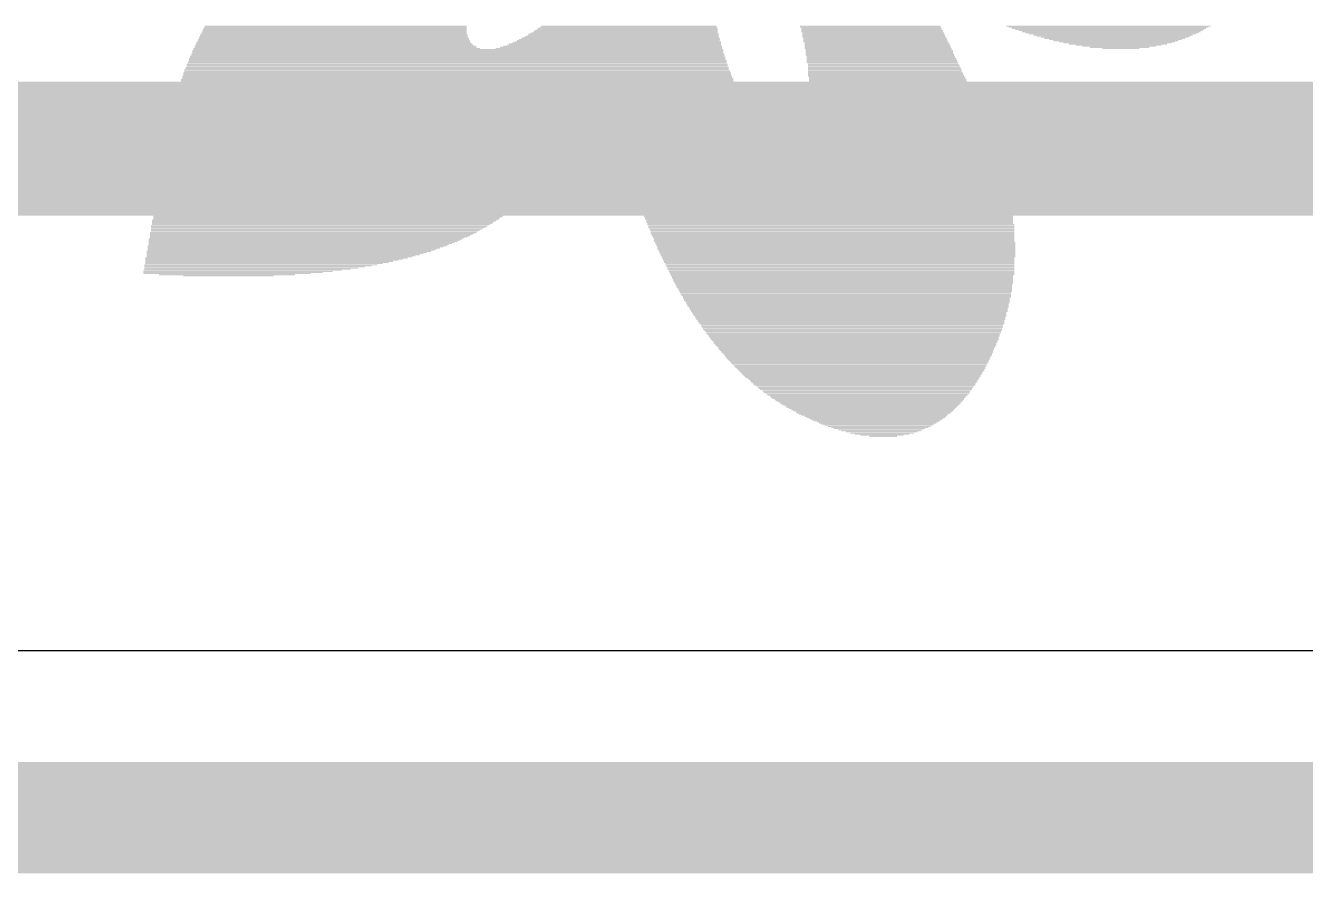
# Model space of a CAD drawing. Extents: x -0.4 to 36.2, y -3.8 to 29.2.
# Drawn here: x 5.398 to 8.312, y -0.508 to 1.423 of the extents above; entities that cross this region are included whole.
import ezdxf

# ---------------------------------------------------------------- set-up
doc = ezdxf.new("R2010")
doc.units = 0
for name, color, linetype in [('1', 12, 'CONTINUOUS'), ('20', 53, 'CONTINUOUS'), ('21', 253, 'CONTINUOUS')]:
    doc.layers.add(name, color=color, linetype=linetype)

# ---------------------------------------------------------------- blocks, each defined once
blk = doc.blocks.new('RECT')
blk.add_solid([(-0.5, -0.5), (0.5, -0.5), (-0.5, 0.5), (0.5, 0.5)])

msp = doc.modelspace()

# ---------------------------------------------------------------- linework, layer by layer
at = {"layer": '1'}
for points, const_width in [([(1.651, 1.143), (12.573, 1.143)], 0.3048), ([(-0.254, -0.381), (36.068, -0.381)], 0.254)]:
    msp.add_lwpolyline(points, dxfattribs=dict(at, const_width=const_width))
at = {"layer": '20'}
msp.add_line((3.81, 0), (31.75, 0), dxfattribs=at)

# ---------------------------------------------------------------- block references
at = {"layer": '21'}
for p, xscale, yscale in [((6.0998, 1.402), 0.6096, 0.0026), ((6.0998, 1.3994), 0.6096, 0.0024), ((6.0997, 1.4071), 0.6044, 0.0026), ((6.0997, 1.4045), 0.6044, 0.0024), ((6.101, 1.4121), 0.602, 0.0024), ((6.101, 1.4096), 0.602, 0.0024), ((6.1023, 1.4172), 0.5994, 0.0024), ((6.1023, 1.4147), 0.5994, 0.0026), ((6.1035, 1.4223), 0.5968, 0.0024), ((6.1035, 1.4198), 0.5968, 0.0026), ((6.7563, 1.3994), 0.4394, 0.0024), ((6.7589, 1.402), 0.4344, 0.0026), ((6.7602, 1.4045), 0.4318, 0.0024), ((6.7614, 1.4071), 0.4242, 0.0026), ((6.7639, 1.4096), 0.419, 0.0024), ((6.7652, 1.4121), 0.4164, 0.0024), ((6.7677, 1.4147), 0.4114, 0.0026), ((6.769, 1.4172), 0.4088, 0.0024), ((6.7703, 1.4198), 0.4012, 0.0026), ((6.7716, 1.4223), 0.3988, 0.0024), ((7.3215, 1.4223), 0.32, 0.0024), ((7.3215, 1.4198), 0.32, 0.0026), ((7.324, 1.4172), 0.32, 0.0024), ((7.324, 1.4147), 0.32, 0.0026), ((7.3253, 1.4121), 0.3226, 0.0024), ((7.3253, 1.4096), 0.3226, 0.0024), ((7.3278, 1.4071), 0.3224, 0.0026), ((7.3278, 1.4045), 0.3224, 0.0024), ((7.3291, 1.402), 0.325, 0.0026), ((7.3291, 1.3994), 0.325, 0.0024), ((7.8638, 1.4223), 0.4648, 0.0024), ((7.8638, 1.4198), 0.4546, 0.0026), ((7.865, 1.4172), 0.4418, 0.0024), ((7.8663, 1.4147), 0.4292, 0.0026), ((7.8688, 1.4121), 0.419, 0.0024), ((7.8701, 1.4096), 0.4064, 0.0024), ((7.8714, 1.4071), 0.3936, 0.0026), ((7.8727, 1.4045), 0.381, 0.0024), ((7.8739, 1.402), 0.3632, 0.0026), ((7.8752, 1.3994), 0.3504, 0.0024), ((6.1061, 1.3715), 0.6528, 0.0024), ((6.3829, 1.369), 1.2064, 0.0026), ((6.1023, 1.3766), 0.64, 0.0026), ((6.1036, 1.374), 0.6426, 0.0024), ((6.0997, 1.3817), 0.6298, 0.0026), ((6.101, 1.3791), 0.6324, 0.0024), ((6.0984, 1.3867), 0.6222, 0.0024), ((6.0997, 1.3842), 0.6248, 0.0024), ((6.0985, 1.3918), 0.6172, 0.0024), ((6.0997, 1.3893), 0.6196, 0.0026), ((6.0985, 1.3969), 0.6122, 0.0024), ((6.0997, 1.3944), 0.6146, 0.0026), ((6.7259, 1.3715), 0.5156, 0.0024), ((6.7309, 1.374), 0.5054, 0.0024), ((6.7347, 1.3766), 0.4978, 0.0026), ((6.7373, 1.3791), 0.4876, 0.0024), ((6.7398, 1.3817), 0.4826, 0.0026), ((6.7436, 1.3842), 0.4748, 0.0024), ((6.7461, 1.3867), 0.4698, 0.0024), ((6.7474, 1.3893), 0.4622, 0.0026), ((6.75, 1.3918), 0.4572, 0.0024), ((6.7525, 1.3944), 0.452, 0.0026), ((6.7538, 1.3969), 0.4444, 0.0024), ((7.3304, 1.3969), 0.3276, 0.0024), ((7.3316, 1.3944), 0.325, 0.0026), ((7.3329, 1.3918), 0.3276, 0.0024), ((7.3329, 1.3893), 0.3276, 0.0026), ((7.3342, 1.3867), 0.3302, 0.0024), ((7.3354, 1.3842), 0.3276, 0.0024), ((7.3367, 1.3817), 0.3302, 0.0026), ((7.3367, 1.3791), 0.3302, 0.0024), ((7.338, 1.3766), 0.3328, 0.0026), ((7.338, 1.374), 0.3328, 0.0024), ((7.3392, 1.3715), 0.3352, 0.0024), ((7.3405, 1.369), 0.3326, 0.0026), ((7.8777, 1.3969), 0.3352, 0.0024), ((7.8777, 1.3944), 0.32, 0.0026), ((7.879, 1.3918), 0.3022, 0.0024), ((7.8803, 1.3893), 0.2844, 0.0026), ((7.8828, 1.3867), 0.264, 0.0024), ((7.8841, 1.3842), 0.2464, 0.0024), ((7.8853, 1.3817), 0.2234, 0.0026), ((7.8866, 1.3791), 0.1954, 0.0024), ((7.8879, 1.3766), 0.1676, 0.0026), ((7.8892, 1.374), 0.1346, 0.0024), ((7.8917, 1.3715), 0.0838, 0.0024), ((6.3804, 1.341), 1.2268, 0.0024), ((6.3804, 1.3486), 1.2216, 0.0024), ((6.3804, 1.3461), 1.2216, 0.0024), ((6.3817, 1.3436), 1.2242, 0.0026), ((6.3804, 1.3537), 1.2166, 0.0024), ((6.3817, 1.3512), 1.2192, 0.0026), ((6.3817, 1.3588), 1.2142, 0.0024), ((6.3817, 1.3563), 1.2142, 0.0026), ((6.3817, 1.3664), 1.209, 0.0024), ((6.3817, 1.3639), 1.209, 0.0026), ((6.3817, 1.3613), 1.209, 0.0024), ((7.3418, 1.3664), 0.3352, 0.0024), ((7.3418, 1.3639), 0.3352, 0.0026), ((7.3418, 1.3613), 0.3352, 0.0024), ((7.3431, 1.3588), 0.3378, 0.0024), ((7.3431, 1.3563), 0.3378, 0.0026), ((7.3456, 1.3537), 0.3378, 0.0024), ((7.3456, 1.3512), 0.3378, 0.0026), ((7.3469, 1.3486), 0.3404, 0.0024), ((7.3469, 1.3461), 0.3404, 0.0024), ((7.3481, 1.3436), 0.3428, 0.0026), ((7.3481, 1.341), 0.3428, 0.0024), ((6.3804, 1.3156), 1.247, 0.0024), ((6.3804, 1.3131), 1.247, 0.0026), ((6.3804, 1.3105), 1.247, 0.0024), ((6.3791, 1.3232), 1.2394, 0.0024), ((6.3804, 1.3207), 1.242, 0.0024), ((6.3804, 1.3182), 1.242, 0.0026), ((6.3804, 1.3283), 1.237, 0.0024), ((6.3804, 1.3258), 1.237, 0.0026), ((6.3804, 1.3359), 1.2318, 0.0024), ((6.3804, 1.3334), 1.2318, 0.0024), ((6.3804, 1.3309), 1.2318, 0.0026), ((6.3804, 1.3385), 1.2268, 0.0026), ((7.3494, 1.3385), 0.3454, 0.0026), ((7.3507, 1.3359), 0.3428, 0.0024), ((7.352, 1.3334), 0.3454, 0.0024), ((7.352, 1.3309), 0.3454, 0.0026), ((7.3532, 1.3283), 0.3478, 0.0024), ((7.3532, 1.3258), 0.3478, 0.0026), ((7.3545, 1.3232), 0.3504, 0.0024), ((7.3545, 1.3207), 0.3504, 0.0024), ((7.3545, 1.3182), 0.3504, 0.0026), ((7.3558, 1.3156), 0.353, 0.0024), ((7.3558, 1.3131), 0.353, 0.0026), ((7.3571, 1.3105), 0.3556, 0.0024), ((6.3817, 1.2851), 1.27, 0.0024), ((6.3817, 1.2826), 1.27, 0.0024), ((6.3804, 1.2928), 1.2624, 0.0026), ((6.3817, 1.2902), 1.265, 0.0024), ((6.3817, 1.2877), 1.265, 0.0026), ((6.3804, 1.3004), 1.2572, 0.0026), ((6.3804, 1.2978), 1.2572, 0.0024), ((6.3817, 1.2953), 1.2598, 0.0024), ((6.3804, 1.308), 1.2522, 0.0024), ((6.3804, 1.3055), 1.2522, 0.0026), ((6.3817, 1.3029), 1.2548, 0.0024), ((7.3571, 1.308), 0.3556, 0.0024), ((7.3596, 1.3055), 0.3556, 0.0026), ((7.3596, 1.3029), 0.3556, 0.0024), ((7.3608, 1.3004), 0.358, 0.0026), ((7.3608, 1.2978), 0.358, 0.0024), ((7.3621, 1.2953), 0.3606, 0.0024), ((7.3621, 1.2928), 0.3606, 0.0026), ((7.3634, 1.2902), 0.3632, 0.0024), ((7.3634, 1.2877), 0.3632, 0.0026), ((7.3634, 1.2851), 0.3632, 0.0024), ((7.3647, 1.2826), 0.3658, 0.0024), ((6.3842, 1.2521), 1.2954, 0.0024), ((6.3842, 1.2597), 1.2902, 0.0024), ((6.3842, 1.2572), 1.2902, 0.0024), ((6.3855, 1.2547), 1.2928, 0.0026), ((6.3829, 1.2699), 1.2826, 0.0024), ((6.3829, 1.2674), 1.2826, 0.0026), ((6.3842, 1.2648), 1.2852, 0.0024), ((6.3842, 1.2623), 1.2852, 0.0026), ((6.3817, 1.2775), 1.275, 0.0024), ((6.383, 1.275), 1.2776, 0.0026), ((6.383, 1.2724), 1.2776, 0.0024), ((6.3829, 1.2801), 1.2724, 0.0026), ((7.3685, 1.2623), 0.3784, 0.0026), ((7.3685, 1.2597), 0.3784, 0.0024), ((7.3685, 1.2572), 0.3784, 0.0024), ((7.3698, 1.2547), 0.381, 0.0026), ((7.3698, 1.2521), 0.381, 0.0024), ((7.3647, 1.2801), 0.3658, 0.0026), ((7.3659, 1.2775), 0.3682, 0.0024), ((7.3659, 1.275), 0.3682, 0.0026), ((7.3672, 1.2724), 0.3708, 0.0024), ((7.3672, 1.2699), 0.3708, 0.0024), ((7.3685, 1.2674), 0.3734, 0.0026), ((7.3685, 1.2648), 0.3734, 0.0024), ((6.228, 1.2318), 0.993, 0.0024), ((6.228, 1.2293), 0.993, 0.0026), ((6.2268, 1.2267), 0.9906, 0.0024), ((6.2268, 1.2242), 0.9906, 0.0026), ((6.3868, 1.242), 1.3056, 0.0026), ((6.2305, 1.2394), 0.993, 0.0024), ((6.2305, 1.2369), 0.993, 0.0026), ((6.2305, 1.2343), 0.993, 0.0024), ((6.3855, 1.2496), 1.298, 0.0026), ((6.3855, 1.247), 1.298, 0.0024), ((6.3867, 1.2445), 1.3004, 0.0024), ((6.8846, 1.2394), 0.3098, 0.0024), ((6.8859, 1.2369), 0.3124, 0.0026), ((6.8859, 1.2343), 0.3124, 0.0024), ((6.8884, 1.2318), 0.3124, 0.0024), ((6.8897, 1.2293), 0.315, 0.0026), ((6.8897, 1.2267), 0.315, 0.0024), ((6.8909, 1.2242), 0.3174, 0.0026), ((7.3736, 1.2242), 0.3988, 0.0026), ((7.3723, 1.2369), 0.3912, 0.0026), ((7.3735, 1.2343), 0.3936, 0.0024), ((7.3735, 1.2318), 0.3936, 0.0024), ((7.3735, 1.2293), 0.3936, 0.0026), ((7.3748, 1.2267), 0.3962, 0.0024), ((7.371, 1.2496), 0.3834, 0.0026), ((7.371, 1.247), 0.3834, 0.0024), ((7.3723, 1.2445), 0.386, 0.0024), ((7.3723, 1.242), 0.386, 0.0026), ((7.3736, 1.2394), 0.3886, 0.0024), ((6.214, 1.1988), 0.9804, 0.0026), ((6.2127, 1.1962), 0.9778, 0.0024), ((6.2204, 1.2115), 0.988, 0.0026), ((6.2191, 1.2089), 0.9854, 0.0024), ((6.2179, 1.2064), 0.983, 0.0024), ((6.2179, 1.2039), 0.983, 0.0026), ((6.2166, 1.2013), 0.9804, 0.0024), ((6.2242, 1.2216), 0.9906, 0.0024), ((6.2242, 1.2191), 0.9906, 0.0024), ((6.2229, 1.2166), 0.988, 0.0026), ((6.2216, 1.214), 0.9854, 0.0024), ((6.8935, 1.2216), 0.3174, 0.0024), ((6.8935, 1.2191), 0.3174, 0.0024), ((6.8948, 1.2166), 0.32, 0.0026), ((6.896, 1.214), 0.3224, 0.0024), ((6.8986, 1.2115), 0.3226, 0.0026), ((6.8986, 1.2089), 0.3226, 0.0024), ((6.8998, 1.2064), 0.325, 0.0024), ((6.9011, 1.2039), 0.3276, 0.0026), ((6.9036, 1.2013), 0.3276, 0.0024), ((6.9049, 1.1988), 0.3302, 0.0026), ((6.9062, 1.1962), 0.3328, 0.0024), ((7.3761, 1.1988), 0.419, 0.0026), ((7.3761, 1.1962), 0.419, 0.0024), ((7.3761, 1.2064), 0.414, 0.0024), ((7.3761, 1.2039), 0.414, 0.0026), ((7.3761, 1.2013), 0.414, 0.0024), ((7.3748, 1.214), 0.4064, 0.0024), ((7.3761, 1.2115), 0.409, 0.0026), ((7.3761, 1.2089), 0.409, 0.0024), ((7.3748, 1.2216), 0.4012, 0.0024), ((7.3748, 1.2191), 0.4012, 0.0024), ((7.3761, 1.2166), 0.4038, 0.0026), ((6.2014, 1.1734), 0.9652, 0.0026), ((6.2001, 1.1708), 0.9626, 0.0024), ((6.1988, 1.1683), 0.96, 0.0024), ((6.1975, 1.1658), 0.9574, 0.0026), ((6.2077, 1.1861), 0.9728, 0.0026), ((6.2064, 1.1835), 0.9702, 0.0024), ((6.2064, 1.181), 0.9702, 0.0024), ((6.2051, 1.1785), 0.9676, 0.0026), ((6.2039, 1.1759), 0.9652, 0.0024), ((6.2127, 1.1937), 0.9778, 0.0024), ((6.2115, 1.1912), 0.9754, 0.0026), ((6.2102, 1.1886), 0.9728, 0.0024), ((6.9062, 1.1937), 0.3328, 0.0024), ((6.9087, 1.1912), 0.3326, 0.0026), ((6.91, 1.1886), 0.3352, 0.0024), ((6.9113, 1.1861), 0.3378, 0.0026), ((6.9125, 1.1835), 0.3402, 0.0024), ((6.9163, 1.181), 0.3428, 0.0024), ((6.9176, 1.1785), 0.3454, 0.0026), ((6.9189, 1.1759), 0.348, 0.0024), ((6.9227, 1.1734), 0.3504, 0.0026), ((6.924, 1.1708), 0.353, 0.0024), ((6.9265, 1.1683), 0.358, 0.0024), ((6.9303, 1.1658), 0.3656, 0.0026), ((7.3672, 1.1658), 0.4622, 0.0026), ((7.371, 1.1683), 0.4546, 0.0024), ((7.3723, 1.1708), 0.4522, 0.0024), ((7.3723, 1.1734), 0.447, 0.0026), ((7.3735, 1.1759), 0.4444, 0.0024), ((7.3736, 1.1785), 0.4394, 0.0026), ((7.3748, 1.181), 0.4368, 0.0024), ((7.3748, 1.1835), 0.4318, 0.0024), ((7.3761, 1.1886), 0.4292, 0.0024), ((7.3761, 1.1861), 0.4292, 0.0026), ((7.3761, 1.1937), 0.4242, 0.0024), ((7.3761, 1.1912), 0.4242, 0.0026), ((6.1848, 1.1429), 0.9422, 0.0024), ((6.1836, 1.1404), 0.9398, 0.0026), ((6.1823, 1.1378), 0.9372, 0.0024), ((6.1937, 1.1581), 0.955, 0.0024), ((6.1924, 1.1556), 0.9524, 0.0024), ((6.1912, 1.1531), 0.95, 0.0026), ((6.1899, 1.1505), 0.9474, 0.0024), ((6.1886, 1.148), 0.9448, 0.0026), ((6.1874, 1.1454), 0.9424, 0.0024), ((6.1963, 1.1632), 0.955, 0.0024), ((6.195, 1.1607), 0.9524, 0.0026), ((7.1754, 1.1632), 0.8508, 0.0024), ((7.1754, 1.1607), 0.8508, 0.0026), ((7.1754, 1.1581), 0.8508, 0.0024), ((7.1779, 1.1556), 0.8508, 0.0024), ((7.1779, 1.1531), 0.8508, 0.0026), ((7.1792, 1.1505), 0.8534, 0.0024), ((7.1792, 1.148), 0.8534, 0.0026), ((7.1805, 1.1454), 0.8508, 0.0024), ((7.1818, 1.1429), 0.8534, 0.0024), ((7.1818, 1.1404), 0.8534, 0.0026), ((7.183, 1.1378), 0.8508, 0.0024), ((6.1683, 1.115), 0.9194, 0.0026), ((6.167, 1.1124), 0.9168, 0.0024), ((6.1658, 1.1099), 0.9144, 0.0026), ((6.1645, 1.1073), 0.9118, 0.0024), ((6.1772, 1.1302), 0.9322, 0.0024), ((6.1759, 1.1277), 0.9296, 0.0026), ((6.1746, 1.1251), 0.927, 0.0024), ((6.1734, 1.1226), 0.9246, 0.0026), ((6.1721, 1.12), 0.922, 0.0024), ((6.1708, 1.1175), 0.9194, 0.0024), ((6.181, 1.1353), 0.9346, 0.0026), ((6.1798, 1.1327), 0.9322, 0.0024), ((7.1843, 1.1353), 0.8534, 0.0026), ((7.1843, 1.1327), 0.8534, 0.0024), ((7.1843, 1.1302), 0.8534, 0.0024), ((7.1869, 1.1277), 0.8534, 0.0026), ((7.1869, 1.1251), 0.8534, 0.0024), ((7.1869, 1.1226), 0.8534, 0.0026), ((7.1894, 1.12), 0.8534, 0.0024), ((7.1894, 1.1175), 0.8534, 0.0024), ((7.1894, 1.115), 0.8534, 0.0026), ((7.1919, 1.1124), 0.8534, 0.0024), ((7.1919, 1.1099), 0.8534, 0.0026), ((7.1919, 1.1073), 0.8534, 0.0024), ((6.1493, 1.0845), 0.8916, 0.0026), ((6.148, 1.0819), 0.889, 0.0024), ((6.1467, 1.0794), 0.8864, 0.0024), ((6.1582, 1.0997), 0.9042, 0.0024), ((6.1569, 1.0972), 0.9016, 0.0026), ((6.1556, 1.0946), 0.899, 0.0024), ((6.1544, 1.0921), 0.8966, 0.0024), ((6.1531, 1.0896), 0.894, 0.0026), ((6.1518, 1.087), 0.8914, 0.0024), ((6.1632, 1.1048), 0.9092, 0.0024), ((6.1607, 1.1023), 0.9042, 0.0026), ((7.1932, 1.1048), 0.856, 0.0024), ((7.1945, 1.1023), 0.8534, 0.0026), ((7.1945, 1.0997), 0.8534, 0.0024), ((7.1958, 1.0972), 0.856, 0.0026), ((7.197, 1.0946), 0.8534, 0.0024), ((7.197, 1.0921), 0.8534, 0.0024), ((7.197, 1.0896), 0.8534, 0.0026), ((7.1996, 1.087), 0.8534, 0.0024), ((7.1996, 1.0845), 0.8534, 0.0026), ((7.1996, 1.0819), 0.8534, 0.0024), ((7.2021, 1.0794), 0.8534, 0.0024), ((6.1302, 1.054), 0.8636, 0.0024), ((6.1289, 1.0515), 0.861, 0.0026), ((6.1264, 1.0489), 0.856, 0.0024), ((6.1391, 1.0692), 0.8762, 0.0024), ((6.1378, 1.0667), 0.8736, 0.0024), ((6.1366, 1.0642), 0.8712, 0.0026), ((6.1353, 1.0616), 0.8686, 0.0024), ((6.134, 1.0591), 0.866, 0.0026), ((6.1328, 1.0565), 0.8636, 0.0024), ((6.1454, 1.0769), 0.8838, 0.0026), ((6.1442, 1.0743), 0.8814, 0.0024), ((6.1416, 1.0718), 0.8762, 0.0026), ((7.2021, 1.0769), 0.8534, 0.0026), ((7.2021, 1.0743), 0.8534, 0.0024), ((7.2033, 1.0718), 0.8508, 0.0026), ((7.2046, 1.0692), 0.8534, 0.0024), ((7.2046, 1.0667), 0.8534, 0.0024), ((7.2059, 1.0642), 0.8508, 0.0026), ((7.2059, 1.0616), 0.8508, 0.0024), ((7.2072, 1.0591), 0.8534, 0.0026), ((7.2084, 1.0565), 0.8508, 0.0024), ((7.2084, 1.054), 0.8508, 0.0024), ((7.2084, 1.0515), 0.8508, 0.0026), ((7.211, 1.0489), 0.8508, 0.0024), ((6.1112, 1.0261), 0.8356, 0.0026), ((6.1099, 1.0235), 0.833, 0.0024), ((6.1086, 1.021), 0.8304, 0.0026), ((6.1213, 1.0413), 0.8508, 0.0024), ((6.1201, 1.0388), 0.8484, 0.0026), ((6.1188, 1.0362), 0.8458, 0.0024), ((6.1175, 1.0337), 0.8432, 0.0026), ((6.115, 1.0311), 0.8382, 0.0024), ((6.1137, 1.0286), 0.8356, 0.0024), ((6.1251, 1.0464), 0.8534, 0.0026), ((6.1238, 1.0438), 0.8508, 0.0024), ((7.211, 1.0464), 0.8508, 0.0026), ((7.211, 1.0438), 0.8508, 0.0024), ((7.2123, 1.0413), 0.8484, 0.0024), ((7.2123, 1.0388), 0.8484, 0.0026), ((7.2135, 1.0362), 0.8508, 0.0024), ((7.2148, 1.0337), 0.8484, 0.0026), ((7.2148, 1.0311), 0.8484, 0.0024), ((7.2148, 1.0286), 0.8484, 0.0024), ((7.2161, 1.0261), 0.8458, 0.0026), ((7.2173, 1.0235), 0.8482, 0.0024), ((7.2173, 1.021), 0.8482, 0.0026), ((6.0909, 0.9956), 0.8052, 0.0026), ((6.0883, 0.993), 0.8, 0.0024), ((6.087, 0.9905), 0.7974, 0.0024), ((6.101, 1.0108), 0.8204, 0.0024), ((6.0997, 1.0083), 0.8178, 0.0026), ((6.0985, 1.0057), 0.8154, 0.0024), ((6.0972, 1.0032), 0.8128, 0.0024), ((6.0946, 1.0007), 0.8076, 0.0026), ((6.0934, 0.9981), 0.8052, 0.0024), ((6.1074, 1.0184), 0.828, 0.0024), ((6.1061, 1.0159), 0.8254, 0.0024), ((6.1036, 1.0134), 0.8204, 0.0026), ((7.2186, 1.0184), 0.8458, 0.0024), ((7.2186, 1.0159), 0.8458, 0.0024), ((7.2199, 1.0134), 0.8432, 0.0026), ((7.2199, 1.0108), 0.8432, 0.0024), ((7.2212, 1.0083), 0.8458, 0.0026), ((7.2224, 1.0057), 0.8432, 0.0024), ((7.2224, 1.0032), 0.8432, 0.0024), ((7.2224, 1.0007), 0.8432, 0.0026), ((7.2237, 0.9981), 0.8408, 0.0024), ((7.2237, 0.9956), 0.8408, 0.0026), ((7.225, 0.993), 0.8382, 0.0024), ((7.2262, 0.9905), 0.8406, 0.0024), ((6.0667, 0.9676), 0.767, 0.0024), ((6.0654, 0.9651), 0.7644, 0.0024), ((6.0629, 0.9626), 0.7594, 0.0026), ((6.0781, 0.9803), 0.7848, 0.0024), ((6.0769, 0.9778), 0.7824, 0.0024), ((6.0743, 0.9753), 0.7772, 0.0026), ((6.073, 0.9727), 0.7746, 0.0024), ((6.0705, 0.9702), 0.7696, 0.0026), ((6.0858, 0.988), 0.795, 0.0026), ((6.0832, 0.9854), 0.7898, 0.0024), ((6.082, 0.9829), 0.7874, 0.0026), ((7.2262, 0.988), 0.8406, 0.0026), ((7.2275, 0.9854), 0.8382, 0.0024), ((7.2275, 0.9829), 0.8382, 0.0026), ((7.2288, 0.9803), 0.8356, 0.0024), ((7.2288, 0.9778), 0.8356, 0.0024), ((7.2288, 0.9753), 0.8356, 0.0026), ((7.23, 0.9727), 0.833, 0.0024), ((7.2313, 0.9702), 0.8356, 0.0026), ((7.2326, 0.9676), 0.8332, 0.0024), ((7.2326, 0.9651), 0.8332, 0.0024), ((7.2326, 0.9626), 0.8332, 0.0026), ((6.035, 0.9372), 0.7138, 0.0026), ((6.0324, 0.9346), 0.7086, 0.0024), ((6.0299, 0.9321), 0.7036, 0.0026), ((6.0528, 0.9524), 0.7442, 0.0024), ((6.0502, 0.9499), 0.739, 0.0026), ((6.0477, 0.9473), 0.734, 0.0024), ((6.0451, 0.9448), 0.7288, 0.0026), ((6.0426, 0.9422), 0.7238, 0.0024), ((6.0388, 0.9397), 0.7162, 0.0024), ((6.0604, 0.96), 0.7544, 0.0024), ((6.0578, 0.9575), 0.7492, 0.0026), ((6.0553, 0.9549), 0.7442, 0.0024), ((7.2339, 0.96), 0.8306, 0.0024), ((7.2339, 0.9575), 0.8306, 0.0026), ((7.2351, 0.9549), 0.828, 0.0024), ((7.2351, 0.9524), 0.828, 0.0024), ((7.2351, 0.9499), 0.828, 0.0026), ((7.2364, 0.9473), 0.8254, 0.0024), ((7.2364, 0.9448), 0.8254, 0.0026), ((7.2377, 0.9422), 0.823, 0.0024), ((7.2377, 0.9397), 0.823, 0.0024), ((7.2389, 0.9372), 0.8204, 0.0026), ((7.2389, 0.9346), 0.8204, 0.0024), ((7.2389, 0.9321), 0.8204, 0.0026), ((5.9968, 0.9092), 0.6476, 0.0024), ((5.9918, 0.9067), 0.6376, 0.0026), ((5.988, 0.9041), 0.63, 0.0024), ((6.0159, 0.9219), 0.6806, 0.0024), ((6.0121, 0.9194), 0.673, 0.0026), ((6.0083, 0.9168), 0.6654, 0.0024), ((6.0045, 0.9143), 0.6578, 0.0024), ((6.002, 0.9118), 0.6528, 0.0026), ((6.0261, 0.9295), 0.696, 0.0024), ((6.0235, 0.927), 0.6908, 0.0024), ((6.0197, 0.9245), 0.6832, 0.0026), ((7.2415, 0.9295), 0.8204, 0.0024), ((7.2415, 0.927), 0.8204, 0.0024), ((7.2427, 0.9245), 0.8178, 0.0026), ((7.2427, 0.9219), 0.8178, 0.0024), ((7.244, 0.9194), 0.8152, 0.0026), ((7.244, 0.9168), 0.8152, 0.0024), ((7.244, 0.9143), 0.8152, 0.0024), ((7.2453, 0.9118), 0.8128, 0.0026), ((7.2453, 0.9092), 0.8128, 0.0024), ((7.2465, 0.9067), 0.8102, 0.0026), ((7.2465, 0.9041), 0.8102, 0.0024), ((5.9334, 0.8787), 0.5308, 0.0024), ((5.927, 0.8762), 0.518, 0.0024), ((5.9194, 0.8737), 0.5028, 0.0026), ((5.9689, 0.894), 0.5968, 0.0026), ((5.9638, 0.8914), 0.5866, 0.0024), ((5.9588, 0.8889), 0.5766, 0.0024), ((5.9524, 0.8864), 0.5638, 0.0026), ((5.9473, 0.8838), 0.5536, 0.0024), ((5.941, 0.8813), 0.541, 0.0026), ((5.9841, 0.9016), 0.6222, 0.0024), ((5.9791, 0.8991), 0.6122, 0.0026), ((5.9753, 0.8965), 0.6046, 0.0024), ((7.2478, 0.9016), 0.8076, 0.0024), ((7.2478, 0.8991), 0.8076, 0.0026), ((7.2491, 0.8965), 0.8052, 0.0024), ((7.2478, 0.894), 0.8026, 0.0026), ((7.2491, 0.8914), 0.8, 0.0024), ((7.2491, 0.8889), 0.8, 0.0024), ((7.2504, 0.8864), 0.7976, 0.0026), ((7.2504, 0.8838), 0.7976, 0.0024), ((7.2516, 0.8813), 0.795, 0.0026), ((7.2516, 0.8787), 0.795, 0.0024), ((7.2529, 0.8762), 0.7924, 0.0024), ((7.2529, 0.8737), 0.7924, 0.0026), ((5.8914, 0.866), 0.452, 0.0024), ((5.8813, 0.8635), 0.4318, 0.0024), ((5.8699, 0.861), 0.409, 0.0026), ((5.8559, 0.8584), 0.381, 0.0024), ((5.9118, 0.8711), 0.4876, 0.0024), ((5.9029, 0.8686), 0.4698, 0.0026), ((5.8559, 0.8559), 0.3098, 0.0026), ((5.8597, 0.8533), 0.2056, 0.0024), ((7.2542, 0.8711), 0.79, 0.0024), ((7.2542, 0.8686), 0.79, 0.0026), ((7.2555, 0.866), 0.7874, 0.0024), ((7.2555, 0.8635), 0.7874, 0.0024), ((7.2567, 0.861), 0.7848, 0.0026), ((7.2567, 0.8584), 0.7848, 0.0024), ((7.258, 0.8559), 0.7824, 0.0026), ((7.2567, 0.8533), 0.7798, 0.0024), ((7.258, 0.8508), 0.7772, 0.0024), ((7.258, 0.8483), 0.7772, 0.0026), ((7.2592, 0.8457), 0.7746, 0.0024), ((7.2592, 0.8432), 0.7746, 0.0026), ((7.2605, 0.8406), 0.772, 0.0024), ((7.2605, 0.8381), 0.772, 0.0024), ((7.2618, 0.8356), 0.7696, 0.0026), ((7.2605, 0.833), 0.767, 0.0024), ((7.2618, 0.8305), 0.7646, 0.0026), ((7.2618, 0.8279), 0.7646, 0.0024), ((7.2631, 0.8254), 0.762, 0.0024), ((7.2643, 0.8229), 0.7594, 0.0026), ((7.2643, 0.8203), 0.7594, 0.0024), ((7.2656, 0.8178), 0.7568, 0.0026), ((7.2643, 0.8152), 0.7542, 0.0024), ((7.2656, 0.8127), 0.7518, 0.0024), ((7.2656, 0.8102), 0.7518, 0.0026), ((7.2668, 0.8076), 0.7492, 0.0024), ((7.2681, 0.8051), 0.7466, 0.0026), ((7.2669, 0.8025), 0.7442, 0.0024), ((7.2681, 0.8), 0.7416, 0.0024), ((7.2681, 0.7975), 0.7416, 0.0026), ((7.2694, 0.7949), 0.739, 0.0024), ((7.2707, 0.7924), 0.7366, 0.0026), ((7.2694, 0.7898), 0.734, 0.0024), ((7.2707, 0.7873), 0.7316, 0.0024), ((7.2707, 0.7848), 0.7316, 0.0026), ((7.272, 0.7822), 0.729, 0.0024), ((7.2719, 0.7797), 0.7238, 0.0026), ((7.2719, 0.7771), 0.7238, 0.0024), ((7.2732, 0.7746), 0.7212, 0.0024), ((7.2732, 0.7721), 0.7212, 0.0026), ((7.2732, 0.7695), 0.7162, 0.0024), ((7.2745, 0.767), 0.7138, 0.0026), ((7.2745, 0.7644), 0.7138, 0.0024), ((7.2758, 0.7619), 0.7112, 0.0024), ((7.2757, 0.7594), 0.706, 0.0026), ((7.2757, 0.7568), 0.706, 0.0024), ((7.277, 0.7543), 0.7034, 0.0026), ((7.277, 0.7517), 0.6984, 0.0024), ((7.277, 0.7492), 0.6984, 0.0024), ((7.2783, 0.7467), 0.696, 0.0026), ((7.2796, 0.7441), 0.6934, 0.0024), ((7.2796, 0.7416), 0.6884, 0.0026), ((7.2796, 0.739), 0.6884, 0.0024), ((7.2809, 0.7365), 0.6858, 0.0024), ((7.2808, 0.734), 0.6806, 0.0026), ((7.2808, 0.7314), 0.6806, 0.0024), ((7.2821, 0.7289), 0.6782, 0.0026), ((7.2821, 0.7263), 0.673, 0.0024), ((7.2834, 0.7238), 0.6706, 0.0024), ((7.2821, 0.7213), 0.668, 0.0026), ((7.2834, 0.7187), 0.6654, 0.0024), ((7.2846, 0.7162), 0.6628, 0.0026), ((7.2846, 0.7136), 0.6578, 0.0024), ((7.2846, 0.7111), 0.6578, 0.0024), ((7.2859, 0.7086), 0.6552, 0.0026), ((7.2859, 0.706), 0.6502, 0.0024), ((7.2872, 0.7035), 0.6476, 0.0026), ((7.2859, 0.7009), 0.645, 0.0024), ((7.2872, 0.6984), 0.6426, 0.0024), ((7.2884, 0.6959), 0.64, 0.0026), ((7.2885, 0.6933), 0.635, 0.0024), ((7.2897, 0.6908), 0.6324, 0.0026), ((7.2897, 0.6882), 0.6272, 0.0024), ((7.2897, 0.6857), 0.6272, 0.0024), ((7.2897, 0.6832), 0.6222, 0.0026), ((7.291, 0.6806), 0.6198, 0.0024), ((7.2923, 0.6781), 0.6172, 0.0026), ((7.2923, 0.6755), 0.6122, 0.0024), ((7.2936, 0.673), 0.6096, 0.0024), ((7.2935, 0.6705), 0.6044, 0.0026), ((7.2935, 0.6679), 0.6044, 0.0024), ((7.2935, 0.6654), 0.5994, 0.0026), ((7.2948, 0.6628), 0.5968, 0.0024), ((7.2948, 0.6603), 0.5918, 0.0024), ((7.2961, 0.6578), 0.5892, 0.0026), ((7.2961, 0.6552), 0.5842, 0.0024), ((7.2973, 0.6527), 0.5816, 0.0026), ((7.2974, 0.6501), 0.5766, 0.0024), ((7.2986, 0.6476), 0.574, 0.0024), ((7.2986, 0.6451), 0.5688, 0.0026), ((7.2999, 0.6425), 0.5664, 0.0024), ((7.2999, 0.64), 0.5614, 0.0026), ((7.3012, 0.6374), 0.5588, 0.0024), ((7.3011, 0.6349), 0.5536, 0.0024), ((7.3012, 0.6324), 0.5486, 0.0026), ((7.3024, 0.6298), 0.546, 0.0024), ((7.3024, 0.6273), 0.541, 0.0026), ((7.3037, 0.6247), 0.5384, 0.0024), ((7.3037, 0.6222), 0.5334, 0.0024), ((7.305, 0.6197), 0.5258, 0.0026), ((7.3062, 0.6171), 0.5232, 0.0024), ((7.3062, 0.6146), 0.518, 0.0026), ((7.3075, 0.612), 0.5156, 0.0024), ((7.3075, 0.6095), 0.5104, 0.0024), ((7.3075, 0.607), 0.5054, 0.0026), ((7.3088, 0.6044), 0.503, 0.0024), ((7.31, 0.6019), 0.4952, 0.0026), ((7.3101, 0.5993), 0.4902, 0.0024), ((7.31, 0.5968), 0.485, 0.0024), ((7.3113, 0.5943), 0.4826, 0.0026), ((7.3126, 0.5917), 0.475, 0.0024), ((7.3126, 0.5892), 0.4698, 0.0026), ((7.3139, 0.5866), 0.4674, 0.0024), ((7.3151, 0.5841), 0.4596, 0.0024), ((7.3151, 0.5816), 0.4546, 0.0026), ((7.3164, 0.579), 0.447, 0.0024), ((7.3164, 0.5765), 0.442, 0.0026), ((7.3164, 0.5739), 0.4368, 0.0024), ((7.319, 0.5714), 0.4318, 0.0024), ((7.3189, 0.5689), 0.4266, 0.0026), ((7.3202, 0.5663), 0.419, 0.0024), ((7.3215, 0.5638), 0.4114, 0.0026), ((7.3215, 0.5612), 0.4064, 0.0024), ((7.3228, 0.5587), 0.3988, 0.0024), ((7.324, 0.5562), 0.391, 0.0026), ((7.324, 0.5536), 0.386, 0.0024), ((7.3253, 0.5511), 0.3784, 0.0026), ((7.3266, 0.5485), 0.3708, 0.0024), ((7.3278, 0.546), 0.3632, 0.0024), ((7.3291, 0.5435), 0.3556, 0.0026), ((7.3291, 0.5409), 0.3504, 0.0024), ((7.3291, 0.5384), 0.3404, 0.0026), ((7.3304, 0.5358), 0.3328, 0.0024), ((7.3329, 0.5333), 0.3226, 0.0024), ((7.3342, 0.5308), 0.315, 0.0026), ((7.3342, 0.5282), 0.3048, 0.0024), ((7.3355, 0.5257), 0.2972, 0.0026), ((7.3355, 0.5231), 0.287, 0.0024), ((7.338, 0.5206), 0.2768, 0.0024), ((7.338, 0.5181), 0.2666, 0.0026), ((7.338, 0.5155), 0.2566, 0.0024), ((7.3405, 0.513), 0.2462, 0.0026), ((7.3418, 0.5104), 0.2336, 0.0024), ((7.3431, 0.5079), 0.221, 0.0024), ((7.3418, 0.5054), 0.2082, 0.0026), ((7.3443, 0.5028), 0.193, 0.0024), ((7.3456, 0.5003), 0.1802, 0.0026), ((7.3469, 0.4977), 0.1626, 0.0024), ((7.3482, 0.4952), 0.1448, 0.0024), ((7.3481, 0.4927), 0.1244, 0.0026), ((7.3481, 0.4901), 0.099, 0.0024), ((7.3507, 0.4876), 0.0634, 0.0026)]:
    msp.add_blockref('RECT', p, dxfattribs=dict(at, xscale=xscale, yscale=yscale))

doc.saveas('drawing.dxf')
